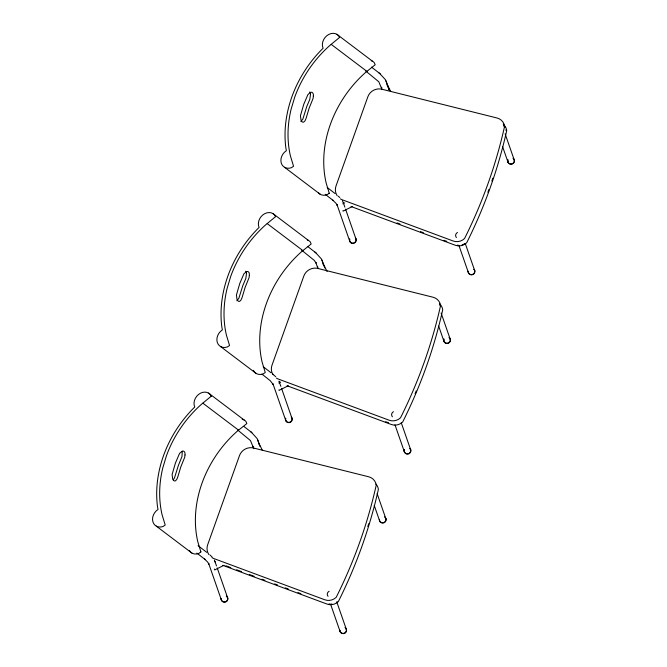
<?xml version="1.0" encoding="UTF-8"?>
<svg xmlns="http://www.w3.org/2000/svg" width="667" height="667" viewBox="0 0 667 667"><rect width="100%" height="100%" fill="white"/><g stroke="black" fill="none" stroke-linecap="round" stroke-linejoin="round"><path stroke-width="1" d="M329.273 193.222L327.08 194.731A10.263 8.421 -52.9 0 1 318.584 192.946M173.262 479.84L174.504 477.88L178.397 465.374L181.958 456.628L182.233 452.501A5.761 3.235 -66.6 0 0 181.866 451.501M300.867 121.519L302.851 119.093L306.745 106.587L309.813 99.291L310.58 93.722A5.761 3.235 -66.6 0 0 309.621 92.021M236.86 300.742L238.844 298.324L242.738 285.81L245.806 278.514L246.573 272.945A5.761 3.235 -66.6 0 0 245.606 271.244M342.871 203.794L344.722 202.868M352.343 206.512L343.071 211.147L342.921 210.73M278.856 383.025L280.715 382.091M288.336 385.734L279.056 390.378L278.914 389.953M223.995 565.291L214.724 569.935L214.365 569.026M397.115 222.936L400.033 224.02M420.485 231.624L423.403 232.708M443.855 240.303L446.782 241.387M351.084 206.537L455.303 245.256A10.655 10.213 -26.7 0 0 466.675 242.805A497.515 476.738 -26.7 0 0 506.728 130.565A10.655 10.213 -26.7 0 0 503.577 124.579M385.693 421.702L388.611 422.786M287.068 385.759L391.296 424.479A10.655 10.213 -26.7 0 0 402.668 422.028A497.515 476.738 -26.7 0 0 442.721 309.788A10.655 10.213 -26.7 0 0 439.561 303.802M225.913 565.799L230.782 567.609M236.627 569.785L241.496 571.594M249.283 574.487L254.152 576.296M261.948 579.189L264.866 580.273M274.604 583.892L277.53 584.976M285.318 587.869L288.244 588.961M297.982 592.579L300.9 593.663M222.736 565.316L326.955 604.044A10.655 10.213 -26.7 0 0 338.327 601.584A497.515 476.738 -26.7 0 0 378.381 489.353A10.655 10.213 -26.7 0 0 375.93 484.059M336.868 34.284L372.586 61.289M331.199 44.372L366.917 71.377M284.584 167.317L320.293 194.322M272.861 213.507L308.571 240.512M267.192 223.595L302.901 250.6M220.569 346.54L256.286 373.545M208.521 393.071L244.239 420.077M202.851 403.16L238.569 430.165M156.236 526.105L191.946 553.11M371.561 67.15L379.365 73.195M365.641 70.944L378.814 81.783L382.074 89.695M327.214 187.477L335.084 193.555M325.221 194.314L333.308 200.592L332.725 200.125L336.035 203.335L337.26 205.403L336.993 204.602L349.8 241.404M307.545 246.373L315.358 252.418M301.626 250.167L314.265 260.397L316.025 263.073L315.758 262.281L317.792 268.117M263.198 366.7L271.069 372.778M261.998 374.145L270.227 380.682L273.253 384.626L272.978 383.825L285.793 420.635M243.997 426.538L251.017 431.974M238.077 430.34L250.467 440.57L253.793 448.658M198.074 545.656L206.737 552.343M196.873 553.101L204.961 559.371L204.377 558.904L207.687 562.114L208.913 564.182L208.646 563.39L221.452 600.192M379.681 73.453L385.509 79.807L389.411 90.654M315.666 252.676L321.494 259.029L324.721 267.926M272.895 374.22L275.771 376.78M251.334 432.233L257.162 438.586L260.047 446.515M378.798 72.736L380.257 73.92M314.782 251.959L316.25 253.143M272.578 373.962L273.47 374.696M250.45 431.516L251.909 432.708M338.311 196.181L339.778 197.557M209.972 554.961L212.064 556.995M342.371 200.759L342.73 201.351M242.171 419.285A10.205 8.371 -52.9 0 1 245.931 421.452L246.832 423.562L237.319 431.157A105.211 86.335 -52.9 0 0 197.799 541.746L200.9 551.951M214.382 560.138L216.525 565.933M387.41 84.834L390.645 91.362M323.403 264.057L327.097 271.519M259.063 443.613L262.298 450.142M343.021 201.918L344.872 207.154M279.014 381.149L280.857 386.376M323.595 264.716L322.011 260.138M259.263 444.272L257.67 439.695M505.119 133.825L514.274 160.105M502.593 146.665L508.021 162.239M465.249 243.472L474.737 270.727M458.988 245.606L468.484 272.861M388.969 89.395L386.018 80.915M441.112 313.048L450.267 339.328M438.653 326.063L444.005 341.462M345.548 209.096L356.061 239.278M401.234 422.695L410.73 449.95M394.981 424.829L404.469 452.084M377.113 493.58L385.926 518.884M374.245 505.444L379.673 521.019M281.541 388.319L292.046 418.501M336.902 602.259L346.39 629.506M330.64 604.385L340.137 631.641M217.2 567.884L227.714 598.057M343.247 202.46L343.513 203.26M279.231 381.682L279.506 382.483M214.899 561.247L215.166 562.039M329.281 193.347L326.146 182.958A105.211 86.335 -52.9 0 1 365.666 72.37L375.179 64.774L374.279 62.665A10.205 8.371 -52.9 0 0 371.236 60.697M200.875 551.892L198.733 553.51A10.263 8.421 -52.9 0 1 189.353 550.533M505.903 129.757L506.053 130.574M503.852 125.671L504.002 126.488M439.836 304.894L439.987 305.711M226.405 596.265A3.335 3.218 -19.2 0 1 225.971 601.851A3.335 3.218 -19.2 0 1 221.219 598.799M258.471 443.43A3.335 0.859 -26.4 0 1 259.054 443.863M253.677 446.765A3.335 0.859 -26.4 0 1 253.093 446.323M344.997 627.472A3.335 3.218 -19.2 0 1 344.947 632.841A3.335 3.218 -19.2 0 1 339.862 630.849M328.064 596.323A3.335 3.218 -19.2 0 1 329.148 591.287M345.731 628.264A3.335 3.218 -19.2 0 1 344.247 633.467A3.335 3.218 -19.2 0 1 339.903 630.248M384.534 516.85A3.335 3.218 -19.2 0 1 384.1 522.436A3.335 3.218 -19.2 0 1 379.348 519.385M385.268 517.642A3.335 3.218 -19.2 0 1 383.783 522.845A3.335 3.218 -19.2 0 1 379.44 519.626M226.321 596.023A3.335 3.218 -19.2 0 1 225.888 601.609A3.335 3.218 -19.2 0 1 221.136 598.557M212.056 557.645A11.664 11.181 -26.7 0 0 214.749 558.888L324.821 599.783A10.655 10.213 -26.7 0 0 336.193 597.324A497.515 476.738 -26.7 0 0 376.246 485.092A10.655 10.213 -26.7 0 0 368.709 476.788L254.252 448.191A11.664 11.181 -26.7 0 0 239.495 455.578L207.679 544.747A11.664 11.181 -26.7 0 0 208.896 554.611M337.152 601.776A9.997 9.58 -26.7 0 1 336.376 602.343M331.891 603.985A9.997 9.58 -26.7 0 1 330.94 604.052M329.982 604.027A9.997 9.58 -26.7 0 1 329.039 603.918M368.684 523.72A496.848 476.105 -26.7 0 1 367.817 526.563M355.403 238.027A3.335 3.218 -19.2 0 1 353.493 243.355A3.335 3.218 -19.2 0 1 349.75 239.186M387.21 84.684A3.335 0.859 -26.4 0 1 387.202 85.418M382.024 87.977A3.335 0.859 -26.4 0 1 381.649 87.21M473.995 269.235A3.335 3.218 -19.2 0 1 472.511 274.445A3.335 3.218 -19.2 0 1 468.159 271.219M456.411 237.544A3.335 3.218 -19.2 0 1 457.495 232.5M474.079 269.476A3.335 3.218 -19.2 0 1 472.595 274.687A3.335 3.218 -19.2 0 1 468.251 271.469M513.532 158.613A3.335 3.218 -19.2 0 1 511.631 163.932A3.335 3.218 -19.2 0 1 507.879 159.772M512.965 158.304A3.335 3.218 -19.2 0 1 513.99 162.54A3.335 3.218 -19.2 0 1 509.73 163.99A3.335 3.218 -19.2 0 1 507.962 160.013M355.311 237.785A3.335 3.218 -19.2 0 1 353.41 243.105A3.335 3.218 -19.2 0 1 349.658 238.944M340.403 198.866A11.664 11.181 -26.7 0 0 343.096 200.108L453.168 240.995A10.655 10.213 -26.7 0 0 464.54 238.544A497.515 476.738 -26.7 0 0 504.594 126.305A10.655 10.213 -26.7 0 0 497.057 118.001L382.6 89.411A11.664 11.181 -26.7 0 0 367.842 96.79L336.026 185.968A11.664 11.181 -26.7 0 0 337.244 195.823M504.36 126.43A9.997 9.58 -26.7 0 1 504.869 127.197M464.724 243.555A9.997 9.58 -26.7 0 1 463.89 244.047M463.023 244.464A9.997 9.58 -26.7 0 1 462.114 244.797M458.329 245.248A9.997 9.58 -26.7 0 1 457.387 245.139M492.821 178.181A496.848 476.105 -26.7 0 1 491.862 180.999M488.903 189.445A496.848 476.105 -26.7 0 1 487.877 192.246M503.243 123.929A9.997 9.58 -26.7 0 1 503.593 124.787M291.387 417.25A3.335 3.218 -19.2 0 1 289.486 422.578A3.335 3.218 -19.2 0 1 285.734 418.409M323.203 263.907A3.335 0.859 -26.4 0 1 323.187 264.641M318.017 267.2A3.335 0.859 -26.4 0 1 317.634 266.433M409.98 448.457A3.335 3.218 -19.2 0 1 408.079 453.777A3.335 3.218 -19.2 0 1 404.327 449.616M392.404 416.767A3.335 3.218 -19.2 0 1 393.48 411.722M410.063 448.699A3.335 3.218 -19.2 0 1 408.162 454.027A3.335 3.218 -19.2 0 1 404.41 449.858M449.516 337.835A3.335 3.218 -19.2 0 1 447.615 343.155A3.335 3.218 -19.2 0 1 443.863 338.994M448.958 337.535A3.335 3.218 -19.2 0 1 449.983 341.762A3.335 3.218 -19.2 0 1 445.714 343.213A3.335 3.218 -19.2 0 1 443.947 339.236M291.304 417.008A3.335 3.218 -19.2 0 1 289.403 422.328A3.335 3.218 -19.2 0 1 285.651 418.167M253.343 370.302A10.263 8.421 -52.9 0 0 263.065 373.954L265.266 372.511L262.131 362.181A105.211 86.335 -52.9 0 1 301.659 251.601L311.164 243.997L310.272 241.888A10.205 8.371 -52.9 0 0 307.229 239.92M276.396 378.089A11.664 11.181 -26.7 0 0 279.089 379.331L389.153 420.218A10.655 10.213 -26.7 0 0 400.525 417.767A497.515 476.738 -26.7 0 0 440.579 305.528A10.655 10.213 -26.7 0 0 433.05 297.224L318.593 268.634A11.664 11.181 -26.7 0 0 303.835 276.013L272.011 365.191A11.664 11.181 -26.7 0 0 272.495 373.787M416.225 390.929A496.848 476.105 -26.7 0 1 415.066 393.68M185.017 454.994L184.726 457.228L180.757 467.033L177.739 477.122L176.672 479.598L175.321 480.899A5.753 2.81 -89.5 0 1 172.661 478.889L172.086 474.579L175.438 463.015L179.59 453.343L182.324 451.084A5.753 3.235 -65.6 0 1 184.984 453.093L185.017 454.994M249.35 275.438L249.066 277.664L245.097 287.477L242.079 297.565L241.004 300.033L239.653 301.342A5.753 2.81 -89.5 0 1 236.993 299.325L236.426 295.022L239.778 283.45L243.93 273.778L246.665 271.519A5.753 3.235 -65.6 0 1 249.325 273.537L249.35 275.438M313.365 96.215L313.073 98.441L309.104 108.254L306.086 118.342L305.019 120.81L303.668 122.111A5.753 2.81 -89.5 0 1 301.009 120.102L300.433 115.791L303.785 104.227L307.937 94.556L310.672 92.296A5.753 3.235 -65.6 0 1 313.332 94.314L313.365 96.215M211.264 396.181L201.609 404.152A105.211 86.335 -52.9 0 0 166.325 456.12L162.765 467.992A105.211 86.335 -52.9 0 0 162.081 514.741L165.216 525.062L163.015 526.505A10.263 8.421 -52.9 0 1 152.885 521.769A10.263 8.421 -52.9 0 1 158.021 509.463L157.462 506.37A107.996 88.619 -52.9 0 1 193.83 407.904L194.756 407.053A10.205 8.371 -52.9 0 1 198.449 394.522A10.205 8.371 -52.9 0 1 210.222 394.447L211.264 396.181M275.604 216.625L265.941 224.596A105.211 86.335 -52.9 0 0 230.657 276.555L227.105 288.436A105.211 86.335 -52.9 0 0 226.421 335.176L229.556 345.506L227.355 346.948A10.263 8.421 -52.9 0 1 217.225 342.213A10.263 8.421 -52.9 0 1 222.361 329.907L221.803 326.805A107.996 88.619 -52.9 0 1 258.171 228.339L259.088 227.497A10.205 8.371 -52.9 0 1 262.781 214.966A10.205 8.371 -52.9 0 1 274.562 214.882L275.604 216.625M339.611 37.402L329.957 45.364A105.211 86.335 -52.9 0 0 294.672 97.332L291.112 109.213A105.211 86.335 -52.9 0 0 290.428 155.953L293.563 166.283L291.362 167.725A10.263 8.421 -52.9 0 1 281.232 162.99A10.263 8.421 -52.9 0 1 286.368 150.684L285.81 147.582A107.996 88.619 -52.9 0 1 322.178 49.116L323.103 48.274A10.205 8.371 -52.9 0 1 326.797 35.743A10.205 8.371 -52.9 0 1 338.569 35.659L339.611 37.402"/></g></svg>
